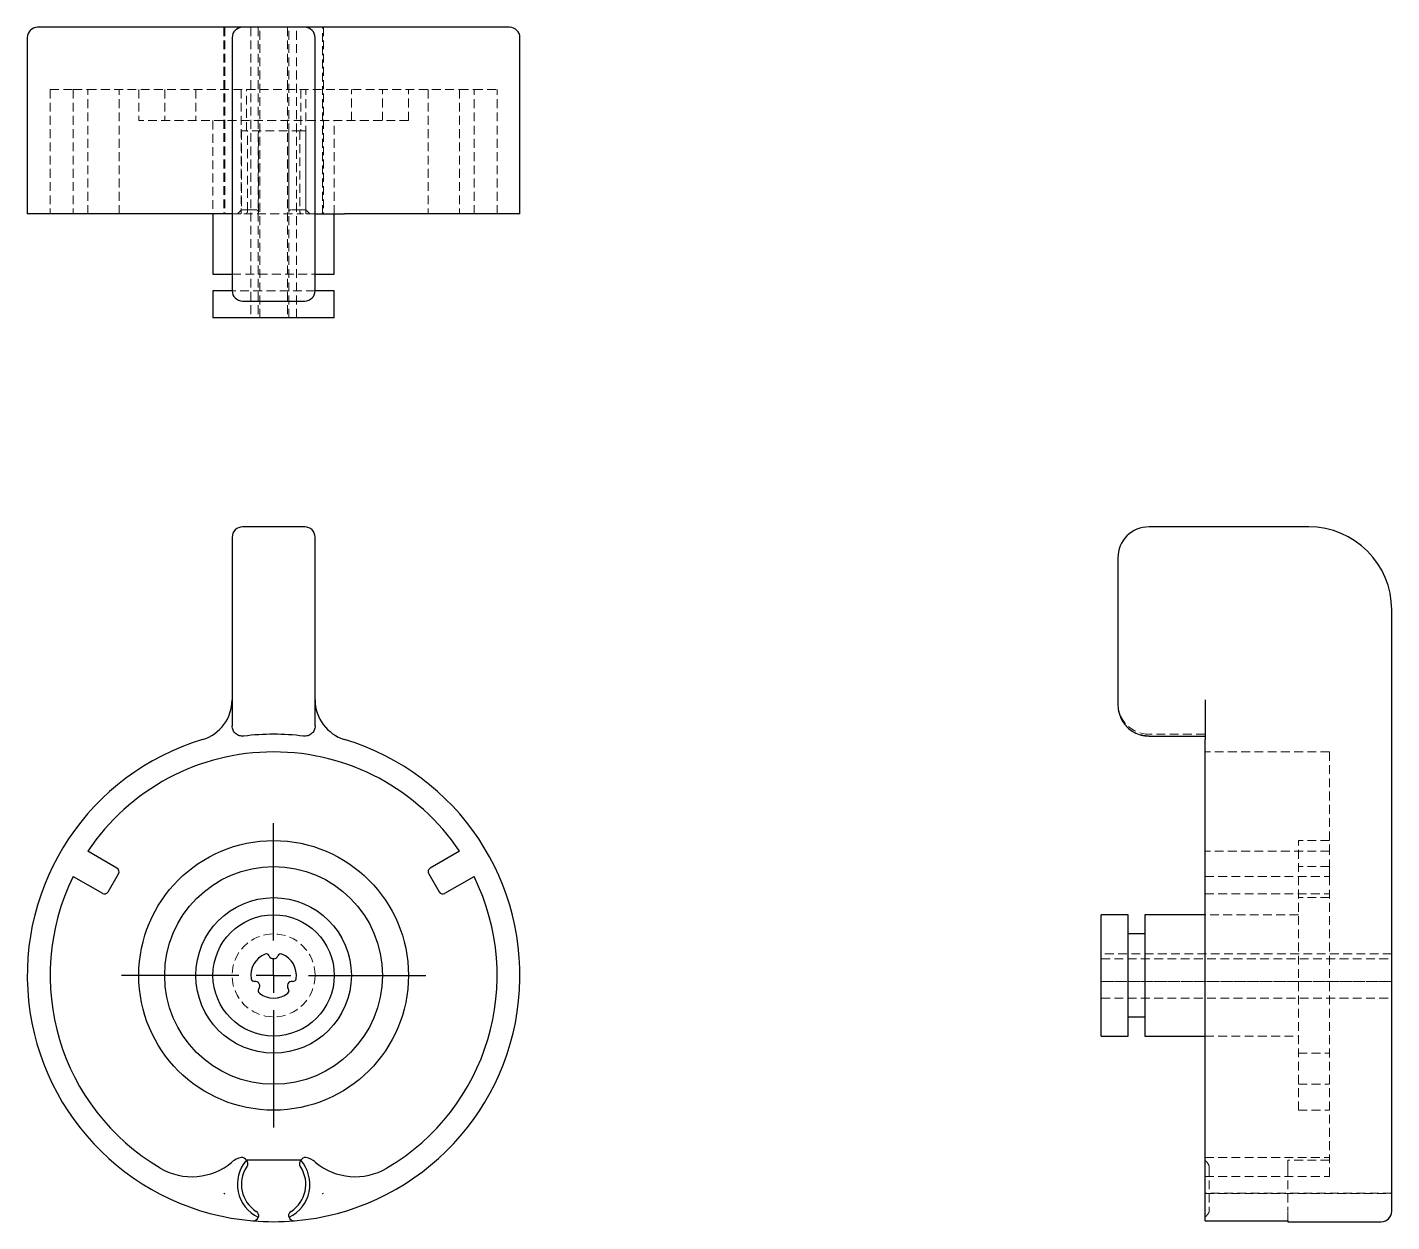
# Model space of a CAD drawing. Header units: millimetres. Extents: x 48 to 244, y 7 to 179.
import ezdxf

# ---------------------------------------------------------------- set-up
doc = ezdxf.new("R2010")
doc.units = ezdxf.units.MM
doc.linetypes.add('HIDDEN', pattern=[1.905, 1.27, -0.635])
doc.layers.add('10', color=7, linetype='Continuous')

# ---------------------------------------------------------------- blocks, each defined once
blk = doc.blocks.new('SW_CENTERMARKSYMBOL_0')
at = {"layer": '10', "color": 0}
for p, q in [((0, 5), (0, 21.9)), ((0, 0), (0, 2.5)), ((-5, 0), (-21.9, 0)), ((0, 0), (-2.5, 0)), ((0, 0), (0, -2.5)), ((0, 0), (2.5, 0)), ((5, 0), (21.9, 0)), ((0, -5), (0, -21.9))]:
    blk.add_line(p, q, dxfattribs=at)

msp = doc.modelspace()

# ---------------------------------------------------------------- linework, layer by layer
at = {"color": 7, "linetype": 'Continuous', "lineweight": 25}
for p, q in [((73.21, 178.9), (49.04, 178.9)), ((78.52, 178.9), (73.21, 178.9)), ((87.48, 178.9), (78.52, 178.9)), ((92.79, 178.9), (87.48, 178.9)), ((116.96, 178.9), (92.79, 178.9)), ((47.55, 177.4), (47.55, 152.03)), ((77.03, 177.4), (77.03, 166.96)), ((88.97, 166.96), (88.97, 177.4)), ((118.45, 152.03), (118.45, 177.4)), ((77.03, 166.96), (77.03, 143.97)), ((88.97, 143.97), (88.97, 166.96)), ((72.78, 152.03), (47.55, 152.03)), ((77.03, 152.03), (72.78, 152.03)), ((74.27, 152.03), (74.27, 143.37)), ((88.97, 152.03), (93.22, 152.03)), ((91.73, 143.37), (91.73, 152.03)), ((118.45, 152.03), (93.22, 152.03)), ((74.27, 143.37), (77.03, 143.37)), ((77.03, 143.97), (77.03, 140.99)), ((88.97, 140.99), (88.97, 143.97)), ((88.97, 143.37), (91.73, 143.37)), ((74.27, 140.99), (74.27, 137.1)), ((77.03, 140.99), (74.27, 140.99)), ((78.52, 139.49), (87.48, 139.49)), ((91.73, 140.99), (88.97, 140.99)), ((91.73, 137.1), (91.73, 140.99)), ((91.73, 137.1), (74.27, 137.1)), ((87.48, 107), (78.52, 107)), ((231.96, 107), (208.97, 107)), ((77.03, 105.51), (77.03, 102.52)), ((88.97, 102.52), (88.97, 105.51)), ((77.03, 102.52), (77.03, 81.37)), ((88.97, 81.37), (88.97, 102.52)), ((204.49, 102.52), (204.49, 81.37)), ((243.9, 82.11), (243.9, 95.06)), ((204.49, 81.37), (204.55, 80.91)), ((217.03, 82.11), (217.03, 76.39)), ((243.9, 74.96), (243.9, 82.11)), ((208.97, 76.87), (217.03, 76.87)), ((217.03, 7.13), (217.03, 76.39)), ((243.9, 8.49), (243.9, 74.96)), ((60.46, 57.88), (56.25, 60.31)), ((109.75, 60.31), (105.54, 57.88)), ((59.18, 54.48), (60.67, 57.06)), ((105.33, 57.06), (106.82, 54.48)), ((54.16, 56.69), (58.37, 54.26)), ((107.63, 54.26), (111.84, 56.69)), ((205.99, 51.18), (202.1, 51.18)), ((202.1, 33.72), (202.1, 51.18)), ((205.99, 33.72), (205.99, 51.18)), ((217.03, 51.18), (208.37, 51.18)), ((208.37, 51.18), (208.37, 33.72)), ((208.37, 48.42), (205.99, 48.42)), ((205.99, 36.48), (208.37, 36.48)), ((202.1, 33.72), (205.99, 33.72)), ((208.37, 33.72), (217.03, 33.72)), ((86.91, 15.84), (79.09, 15.84)), ((75.84, 11.09), (75.96, 11.06)), ((90.04, 11.06), (90.16, 11.09)), ((217.03, 7.13), (217.03, 7.12)), ((217.03, 7.12), (228.97, 7.12)), ((228.97, 7.13), (228.97, 7)), ((228.97, 7), (242.4, 7))]:
    msp.add_line(p, q, dxfattribs=at)
at = {"color": 7, "linetype": 'HIDDEN', "lineweight": 18}
for p, q in [((75.84, 178.9), (75.84, 152.03)), ((75.96, 178.9), (75.96, 152.03)), ((79.72, 178.9), (79.72, 137.1)), ((80.79, 178.9), (80.79, 137.1)), ((81.02, 137.1), (81.02, 178.9)), ((84.98, 178.9), (84.98, 137.1)), ((85.21, 137.1), (85.21, 178.9)), ((86.28, 137.1), (86.28, 178.9)), ((90.04, 152.03), (90.04, 178.9)), ((90.16, 178.9), (90.16, 152.03)), ((50.84, 169.94), (54.16, 169.94)), ((50.84, 169.94), (50.84, 152.03)), ((54.16, 169.94), (56.25, 169.94)), ((54.16, 169.94), (54.16, 152.03)), ((56.25, 169.94), (109.75, 169.94)), ((56.25, 152.03), (56.25, 169.94)), ((60.75, 152.03), (60.75, 169.94)), ((63.6, 169.94), (63.6, 165.46)), ((67.33, 169.94), (67.33, 165.46)), ((71.81, 169.94), (71.81, 165.46)), ((78.35, 169.94), (78.35, 152.03)), ((79.09, 163.97), (79.09, 169.94)), ((86.91, 169.94), (86.91, 163.97)), ((87.65, 152.03), (87.65, 169.94)), ((94.19, 165.46), (94.19, 169.94)), ((98.67, 165.46), (98.67, 169.94)), ((102.4, 165.46), (102.4, 169.94)), ((105.25, 169.94), (105.25, 152.03)), ((109.75, 169.94), (109.75, 152.03)), ((109.75, 169.94), (111.84, 169.94)), ((111.84, 152.03), (111.84, 169.94)), ((111.84, 169.94), (115.16, 169.94)), ((115.16, 152.03), (115.16, 169.94)), ((102.4, 165.46), (63.6, 165.46)), ((74.27, 165.46), (74.27, 152.03)), ((91.73, 152.03), (91.73, 165.46)), ((78.37, 163.97), (79.1, 163.97)), ((78.37, 163.97), (78.37, 152.63)), ((86.91, 163.97), (79.09, 163.97)), ((79.24, 152.46), (79.24, 163.97)), ((80.81, 152.24), (80.81, 163.97)), ((85.19, 163.97), (85.19, 152.25)), ((86.76, 163.97), (86.76, 152.45)), ((86.9, 163.97), (87.63, 163.97)), ((87.63, 152.63), (87.63, 163.97)), ((77.03, 152.03), (78.71, 152.03)), ((78.37, 152.63), (77.78, 152.03)), ((78.37, 152.63), (79.1, 152.63)), ((78.71, 152.03), (87.29, 152.03)), ((80.48, 152.63), (79.1, 152.63)), ((86.9, 152.63), (85.52, 152.63)), ((86.9, 152.63), (87.63, 152.63)), ((88.97, 152.03), (87.29, 152.03)), ((88.22, 152.03), (87.63, 152.63)), ((77.03, 143.37), (88.97, 143.37)), ((88.97, 140.99), (77.03, 140.99)), ((77.06, 140.7), (77.06, 140.69)), ((88.94, 140.69), (88.94, 140.7)), ((204.63, 80.31), (204.57, 80.81)), ((217.03, 77.15), (208.97, 77.15)), ((234.94, 74.61), (217.03, 74.61)), ((234.94, 74.61), (234.94, 60.31)), ((230.46, 23.04), (230.46, 61.85)), ((234.94, 61.85), (230.46, 61.85)), ((234.94, 60.31), (217.03, 60.31)), ((234.94, 57.88), (234.94, 60.31)), ((234.94, 58.12), (230.46, 58.12)), ((234.94, 57.88), (234.94, 57.06)), ((234.94, 56.69), (234.94, 57.06)), ((217.03, 56.69), (234.94, 56.69)), ((234.94, 56.69), (234.94, 14.72)), ((217.03, 54.18), (234.94, 54.18)), ((234.94, 53.64), (230.46, 53.64)), ((230.46, 51.18), (217.03, 51.18)), ((243.9, 45.53), (202.1, 45.53)), ((202.1, 44.84), (243.9, 44.84)), ((243.9, 41.59), (202.1, 41.59)), ((202.1, 41.58), (243.9, 41.58)), ((202.1, 39.16), (243.9, 39.16)), ((217.03, 33.72), (230.46, 33.72)), ((230.46, 31.25), (234.94, 31.25)), ((230.46, 26.78), (234.94, 26.78)), ((230.46, 23.04), (234.94, 23.04)), ((217.03, 16.24), (234.94, 16.24)), ((234.94, 15.84), (228.97, 15.84)), ((228.97, 15.84), (228.97, 14.86)), ((217.63, 14.86), (217.63, 8.5)), ((228.97, 14.86), (228.97, 8.5)), ((234.94, 13.49), (234.94, 14.72)), ((217.03, 13.49), (234.94, 13.49)), ((243.9, 11.09), (217.03, 11.09)), ((217.03, 11.06), (243.9, 11.06)), ((228.97, 7.13), (228.97, 8.5))]:
    msp.add_line(p, q, dxfattribs=at)
at = {"color": 7, "linetype": 'Continuous', "lineweight": 25}
for radius in [19.4, 15.67, 11.19, 8.73]:
    msp.add_circle((83, 42.45), radius, dxfattribs=at)
at = {"color": 7, "linetype": 'HIDDEN', "lineweight": 18}
msp.add_circle((83, 42.45), 5.97, dxfattribs=at)
at = {"color": 7, "linetype": 'Continuous', "lineweight": 25}
for centre, radius, start, end in [((49.04, 177.4), 1.49, 90, 180), ((78.52, 177.4), 1.49, 90, 180), ((87.48, 177.4), 1.49, 0, 90), ((116.96, 177.4), 1.49, 0, 90), ((78.52, 140.99), 1.49, 180, 270), ((87.48, 140.99), 1.49, 270, 0), ((78.52, 105.51), 1.49, 90, 180), ((87.48, 105.51), 1.49, 0, 90), ((208.97, 102.52), 4.48, 90, 180), ((231.96, 95.06), 11.94, 0, 90), ((71.06, 82.11), 5.97, 286.7555, 0), ((94.94, 82.11), 5.97, 180, 253.2445), ((83, 42.45), 34.7, 82.8937, 97.1063), ((83, 42.45), 35.45, 106.7555, 265.1535), ((83, 42.45), 32.16, 33.7249, 146.2751), ((83, 42.45), 35.45, 274.8465, 73.2445), ((60.16, 57.36), 0.597, 330, 60), ((105.84, 57.36), 0.597, 120, 210), ((83, 42.45), 32.16, 153.7249, 239.5331), ((83, 42.45), 32.16, 300.4669, 26.2751), ((58.66, 54.77), 0.597, 240, 330), ((107.34, 54.77), 0.597, 210, 300), ((83, 42.45), 3.28, 111.5038, 188.4962), ((81.96, 45.09), 0.448, 22.3429, 111.5038), ((83, 45.51), 0.676, 202.3429, 337.6571), ((84.04, 45.09), 0.448, 68.4962, 157.6571), ((83, 42.45), 3.28, 351.5038, 68.4962), ((80.2, 42.03), 0.448, 188.4962, 277.6571), ((80.35, 40.91), 0.676, 322.3429, 97.6571), ((85.65, 40.91), 0.676, 82.3429, 217.6571), ((85.8, 42.03), 0.448, 262.3429, 351.5038), ((81.23, 40.23), 0.448, 142.3429, 231.5038), ((83, 42.45), 3.28, 231.5038, 308.4962), ((84.77, 40.23), 0.448, 308.4962, 37.6571), ((78.93, 13.31), 2.99, 101.2376, 130.1322), ((83, 12.37), 5.22, 138.4053, 244.8455), ((78.35, 15.35), 0.896, 33.5047, 90), ((83, 12.37), 5.22, 295.1545, 41.5947), ((87.65, 15.35), 0.896, 90, 146.4953), ((87.07, 13.31), 2.99, 49.8678, 78.7624), ((71.23, 22.44), 8.96, 239.5331, 310.1322), ((83, 12.37), 4.63, 147.4212, 236.9317), ((83, 12.37), 4.63, 303.0683, 32.5788), ((94.77, 22.44), 8.96, 229.8678, 300.4669), ((83, 42.45), 32.16, 257.1301, 257.3503), ((83, 42.45), 32.16, 282.6497, 282.8699), ((242.4, 8.49), 1.49, 270, 0), ((80.07, 7.87), 0.746, 265.1535, 342.3977), ((83, 42.45), 35.45, 265.1535, 274.8465), ((85.93, 7.87), 0.746, 197.6023, 274.8465)]:
    msp.add_arc(centre, radius, start, end, dxfattribs=at)
at = {"color": 7, "linetype": 'HIDDEN', "lineweight": 18}
msp.add_arc((208.97, 81.63), 4.48, 180, 270, dxfattribs=at)
for points, knots in [([(79.09, 152.03), (79.13, 152.1), (79.17, 152.17), (79.22, 152.3), (79.23, 152.37), (79.25, 152.48), (79.24, 152.53), (79.2, 152.6), (79.16, 152.63), (79.1, 152.63)], [0, 0, 0, 0, 0.25, 0.25, 0.5, 0.5, 0.75, 0.75, 1, 1, 1, 1]), ([(80.48, 152.63), (80.53, 152.62), (80.63, 152.61), (80.74, 152.52), (80.81, 152.39), (80.8, 152.28), (80.8, 152.24)], [0, 0, 0, 0, 0.224621, 0.447833, 0.784068, 1, 1, 1, 1]), ([(85.19, 152.25), (85.19, 152.26), (85.18, 152.35), (85.22, 152.47), (85.32, 152.58), (85.43, 152.62), (85.5, 152.63), (85.52, 152.63)], [0, 0, 0, 0, 0.0729673, 0.434602, 0.6982253, 0.9078832, 1, 1, 1, 1]), ([(86.9, 152.63), (86.84, 152.63), (86.8, 152.61), (86.76, 152.53), (86.75, 152.48), (86.77, 152.37), (86.78, 152.3), (86.83, 152.17), (86.87, 152.1), (86.91, 152.03)], [0, 0, 0, 0, 0.25, 0.25, 0.5, 0.5, 0.75, 0.75, 1, 1, 1, 1]), ([(77.06, 143.97), (77.06, 143.75), (77.06, 143.32), (77.06, 142.7), (77.06, 142.13), (77.06, 141.62), (77.06, 141.22), (77.06, 140.91), (77.06, 140.81), (77.06, 140.75)], [0, 0, 0, 0, 0.143155, 0.286304, 0.429467, 0.572297, 0.71475, 0.857322, 1, 1, 1, 1]), ([(88.94, 140.79), (88.94, 140.86), (88.94, 141), (88.94, 141.39), (88.94, 141.85), (88.94, 142.37), (88.94, 142.91), (88.94, 143.45), (88.94, 143.8), (88.94, 143.97)], [0, 0, 0, 0, 0.169928, 0.330772, 0.482339, 0.625138, 0.759257, 0.884288, 1, 1, 1, 1]), ([(204.52, 81.37), (204.55, 80.98), (204.6, 80.25), (204.99, 79.32), (205.32, 78.75), (205.54, 78.52), (205.56, 78.49)], [0, 0, 0, 0, 0.374892, 0.695791, 0.961807, 1, 1, 1, 1]), ([(207.88, 77.03), (207.89, 77.03), (208.23, 76.9), (208.61, 76.89), (208.97, 76.89)], [0, 0, 0, 0, 0.029504, 1, 1, 1, 1]), ([(217.63, 14.86), (217.63, 14.95), (217.61, 15.05), (217.53, 15.23), (217.48, 15.32), (217.37, 15.49), (217.3, 15.57), (217.17, 15.71), (217.1, 15.78), (217.03, 15.84)], [0, 0, 0, 0, 0.25, 0.25, 0.5, 0.5, 0.75, 0.75, 1, 1, 1, 1]), ([(217.03, 7.64), (217.1, 7.71), (217.17, 7.78), (217.3, 7.92), (217.36, 8), (217.47, 8.15), (217.53, 8.23), (217.6, 8.37), (217.63, 8.44), (217.63, 8.5)], [0, 0, 0, 0, 0.25, 0.25, 0.5, 0.5, 0.75, 0.75, 1, 1, 1, 1])]:
    msp.add_open_spline(points, degree=3, knots=knots, dxfattribs=at)
msp.add_open_spline([(88.97, 143.97), (88.97, 143.97), (88.96, 143.97), (88.94, 143.97)], degree=3, dxfattribs=at)
at = {"color": 7, "linetype": 'Continuous', "lineweight": 25}
for points, knots in [([(77.03, 81.37), (77.03, 80.98), (77.03, 80.59), (77.03, 79.86), (77.03, 79.53), (77.03, 78.7), (77.03, 78.36), (77.03, 78.36)], [0, 0, 0, 0, 0.25, 0.25, 0.5, 0.5, 1, 1, 1, 1]), ([(77.03, 81.08), (77.03, 80.82), (77.03, 80.28), (77.04, 79.52), (77.03, 78.89), (77.03, 78.7), (77.03, 78.6)], [0, 0, 0, 0, 0.231731, 0.478029, 0.735298, 1, 1, 1, 1]), ([(88.97, 78.36), (88.97, 78.36), (88.97, 78.44), (88.97, 78.75), (88.97, 78.97), (88.97, 79.81), (88.97, 80.59), (88.97, 81.37)], [0, 0, 0, 0, 0.25, 0.25, 0.5, 0.5, 1, 1, 1, 1]), ([(204.52, 80.93), (204.54, 80.77), (204.58, 80.42), (204.75, 79.86), (205.02, 79.23), (205.44, 78.58), (206.04, 77.94), (206.84, 77.39), (207.84, 76.97), (208.58, 76.92), (208.97, 76.89)], [0, 0, 0, 0, 0.0744037, 0.163151, 0.2663112, 0.3837987, 0.5155398, 0.6620385, 0.8237256, 1, 1, 1, 1]), ([(78.71, 76.88), (78.5, 76.86), (78.28, 76.88), (77.88, 77), (77.69, 77.11), (77.38, 77.38), (77.25, 77.56), (77.08, 77.94), (77.03, 78.15), (77.03, 78.36)], [0, 0, 0, 0, 0.25, 0.25, 0.5, 0.5, 0.75, 0.75, 1, 1, 1, 1]), ([(88.97, 78.36), (88.97, 78.15), (88.92, 77.94), (88.75, 77.56), (88.62, 77.38), (88.31, 77.11), (88.12, 77), (87.72, 76.88), (87.5, 76.86), (87.29, 76.88)], [0, 0, 0, 0, 0.25, 0.25, 0.5, 0.5, 0.75, 0.75, 1, 1, 1, 1]), ([(208.97, 76.88), (208.77, 76.89), (208.39, 76.9), (208.01, 76.99), (207.82, 77.04)], [0, 0, 0, 0, 0.506267, 1, 1, 1, 1]), ([(208.97, 76.89), (208.97, 76.89), (208.97, 76.87), (208.97, 76.88), (208.97, 76.88)], [0, 0, 0, 0, 0.3724866, 1, 1, 1, 1]), ([(79.09, 15.84), (79.13, 15.78), (79.17, 15.71), (79.22, 15.57), (79.23, 15.49), (79.25, 15.32), (79.24, 15.23), (79.2, 15.05), (79.16, 14.95), (79.1, 14.86)], [0, 0, 0, 0, 0.25, 0.25, 0.5, 0.5, 0.75, 0.75, 1, 1, 1, 1]), ([(86.9, 14.86), (86.84, 14.95), (86.8, 15.05), (86.76, 15.23), (86.75, 15.32), (86.77, 15.49), (86.78, 15.57), (86.83, 15.71), (86.87, 15.78), (86.91, 15.84)], [0, 0, 0, 0, 0.25, 0.25, 0.5, 0.5, 0.75, 0.75, 1, 1, 1, 1]), ([(80.48, 8.5), (80.56, 8.44), (80.63, 8.37), (80.73, 8.23), (80.76, 8.15), (80.81, 8), (80.82, 7.92), (80.81, 7.78), (80.8, 7.71), (80.78, 7.64)], [0, 0, 0, 0, 0.25, 0.25, 0.5, 0.5, 0.75, 0.75, 1, 1, 1, 1]), ([(85.22, 7.64), (85.2, 7.71), (85.19, 7.78), (85.18, 7.92), (85.19, 8), (85.23, 8.15), (85.27, 8.23), (85.37, 8.37), (85.44, 8.44), (85.52, 8.5)], [0, 0, 0, 0, 0.25, 0.25, 0.5, 0.5, 0.75, 0.75, 1, 1, 1, 1])]:
    msp.add_open_spline(points, degree=3, knots=knots, dxfattribs=at)

# ---------------------------------------------------------------- block references
at = {"layer": '10'}
msp.add_blockref('SW_CENTERMARKSYMBOL_0', (83, 42.45), dxfattribs=at)

doc.saveas('drawing.dxf')
